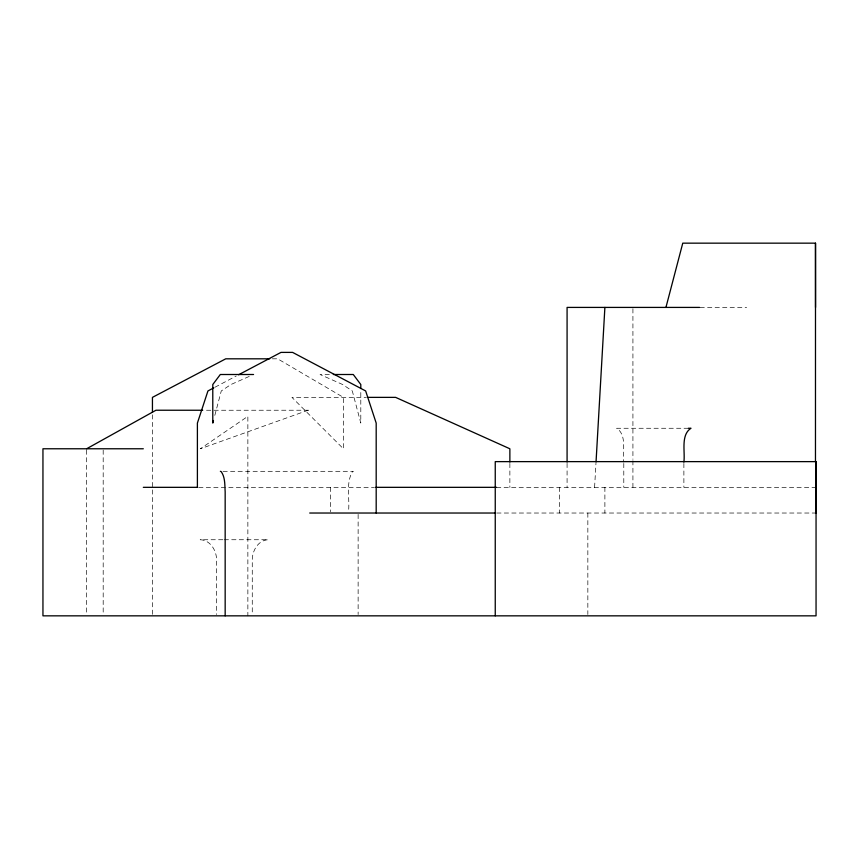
<?xml version="1.0" encoding="UTF-8"?>
<svg xmlns="http://www.w3.org/2000/svg" width="859" height="859" viewBox="0 0 859 859"><rect width="100%" height="100%" fill="white"/><g stroke="black" fill="none" stroke-linecap="round" stroke-linejoin="round"><path stroke-width="0.64" stroke-dasharray="4.29 3.22" d="M594.589 487.332L595.963 463.345M214.825 415.359L221.278 390.952L230.942 384.521L251.15 375.566M308.188 410.226L200.351 448.774L247.864 416.325L247.864 615.839M215.008 387.216L236.214 376.027M308.435 410.226L204.034 410.248M700.053 307.415L746.643 307.415M272.335 358.815L277.661 358.815L343.407 397.373L343.407 448.774L291.942 397.373L366.396 397.373M329.351 374.503L320.053 374.503L342.644 384.521L352.308 390.952L360.801 423.079L360.801 391.167M688.338 428.265L616.687 428.265C627.167 434.944 622.378 451.888 623.795 462.099M223.007 471.312L353.307 471.312L352.469 471.623C345.533 483.488 350.032 498.843 348.486 511.706M198.73 487.332L374.449 487.332M496.556 487.332L815.545 487.332M496.749 513.027L815.91 513.027M222.857 539.742L200.158 539.742C210.455 539.978 216.779 550.887 216.575 560.304L216.575 614.518M224.188 539.742L268.255 539.742C258.022 540.053 252.074 551.048 252.267 560.304L252.267 614.518M683.882 463.43L683.882 487.332M632.922 308.746L632.922 459.34M632.922 460.671L632.922 487.332M623.795 463.43L623.795 487.332M604.886 487.332L604.886 513.027M587.846 513.027L587.846 614.496M567.08 463.345L567.08 487.332M559.477 487.332L559.477 513.027M509.87 463.398L509.87 487.332M358.128 514.369L358.128 614.507M330.361 487.332L330.361 511.749M152.44 414.8L152.44 614.496M103.187 450.105L103.187 614.496M86.619 450.105L86.619 614.496"/><path stroke-width="1.29" d="M815.47 462.013L815.502 243.161L682.765 243.161L665.94 307.415M596.039 462.013L604.886 307.415M213.462 420.502L212.785 423.079L212.785 384.521L220.312 374.503L253.545 374.503M86.619 448.774L155.973 410.226L202.703 410.248M213.827 387.838L207.942 390.952L197.398 423.079L197.398 487.332M238.577 374.782L280.99 352.394L292.597 352.394L365.655 390.952L376.188 423.079L376.188 513.027M699.602 307.415L567.08 307.415L567.08 462.013M269.672 358.815L225.756 358.815L152.44 397.373L152.44 412.116M333.335 374.503L353.274 374.503L360.801 384.521L360.801 388.515M367.716 397.373L395.634 397.373L509.87 448.774L509.87 462.067M688.338 428.265L690.99 428.265C680.5 434.944 685.299 451.888 683.882 462.099M143.313 448.774L42.95 448.774L42.95 615.839L816.05 615.839L816.05 461.627L495.246 461.627L495.246 615.839M143.313 487.332L197.57 487.332M375.651 487.332L496.609 487.332M309.712 513.027L495.482 513.027M220.355 471.312L221.182 471.623C225.305 477.357 224.725 485.131 225.165 491.874L225.165 615.839M815.502 243.161L815.545 307.415M815.91 461.627L815.91 513.027M815.728 487.332L815.728 513.027"/></g></svg>
